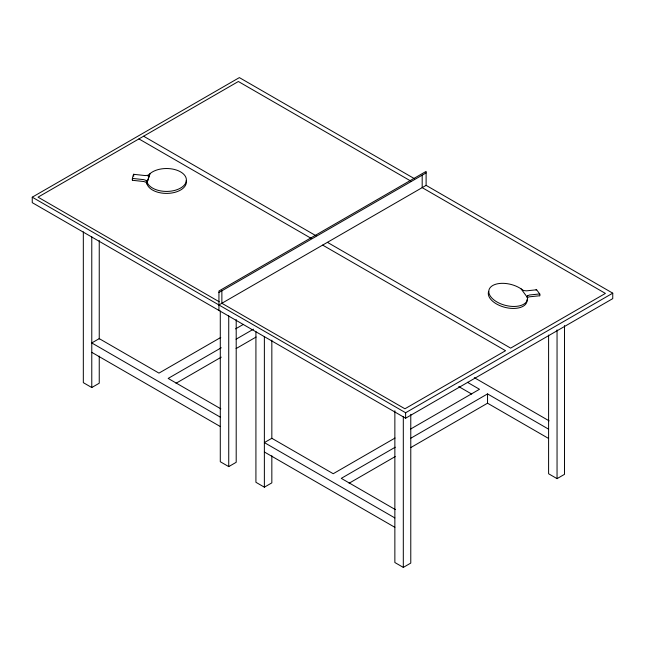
<?xml version="1.0" encoding="UTF-8"?>
<svg xmlns="http://www.w3.org/2000/svg" width="645" height="645" viewBox="0 0 645 645"><rect width="100%" height="100%" fill="white"/><g stroke="black" fill="none" stroke-linecap="round" stroke-linejoin="round"><path stroke-width="0.97" d="M133.838 175.746L133.741 176.206M133.926 174.464C133.652 172.013 131.362 182.325 132.588 179.729M539.712 293.943L529.521 294.991L527.473 295.845L527.546 297.659A19.834 10.828 14.2 0 1 504.293 305.061A19.834 10.828 14.2 0 1 490.821 286.936A19.834 10.828 14.2 0 1 521.063 288.855L523.514 290.532L526.433 290.847L536.624 289.79L539.712 293.943A1.161 0.54 84.1 0 1 539.913 295.466A1.161 0.54 84.1 0 1 539.236 295.805L529.045 296.861L526.997 297.716M527.239 296.781L527.473 295.845M527.546 297.659L521.063 288.855M147.133 182.317L149.946 173.707A19.834 11.449 0 0 1 181.334 172.336A19.834 11.449 0 0 1 175.488 190.194A19.834 11.449 0 0 1 147.133 182.317L147.133 184.293A19.834 11.449 0 0 0 169.756 193.25A19.834 11.449 0 0 0 186.236 180.592M133.741 174.319L145.117 175.561L148.084 175.279L149.946 173.763L147.133 182.374L146.375 180.519L143.779 179.649L132.402 178.407M218.937 304.972L426.111 185.365L612.75 293.169L612.75 298.627L405.624 418.21L32.25 202.651L32.25 197.185L239.376 77.602L414.719 178.842M218.937 292.507L426.111 172.9M83.326 231.894L83.326 382.654L91.775 387.532L99.241 383.219L99.241 356.08M220.783 337.432L158.968 373.116L99.241 338.633L91.775 342.947L220.284 417.146M235.586 328.886L243.415 324.362M221.267 347.76L168.16 378.422L220.84 408.841M236.07 339.214L253.485 329.168M175.996 383.283L221.267 357.145M236.07 348.598L256.097 337.037M220.284 310.971L220.284 461.731L228.733 466.609L236.199 462.296L236.199 319.573M255.92 331.538L255.92 482.299L264.369 487.177L271.835 482.871L271.835 455.733M32.25 197.185L405.624 412.752L612.75 293.169M395.038 438.036L333.223 473.72L271.835 438.286L264.369 442.591L394.861 517.935M410.712 428.99L479.493 389.274L467.391 382.283M395.248 447.203L341.269 478.364L395.345 509.59M410.921 438.157L487.539 393.918L548.597 429.175M349.098 483.226L395.248 456.555M410.921 447.493L487.539 403.206L487.539 393.918M394.861 410.752L394.861 562.521L403.31 567.398L410.776 563.085L410.776 414.332M548.597 335.061L548.597 473.761L557.046 478.638L564.512 474.325L564.512 325.572M132.402 180.286L143.779 181.527L146.375 182.398L147.133 184.252M410.857 181.092L238.368 81.504L38.039 197.16L219.244 301.779M143.609 136.216L316.09 235.804M327.418 242.343L510.647 348.123L605.405 293.411L422.185 187.631L422.185 175.166M138.933 138.917L311.422 238.497M322.645 245.092L505.559 350.695L404.939 408.785L221.872 303.279L221.872 290.814M474.293 377.647L549.105 420.846M458.74 386.581L471.713 394.071M487.539 403.206L548.597 438.463M91.775 352.331L220.284 426.53M264.369 451.984L394.861 527.32M557.046 329.885L557.046 478.638M426.111 185.365L426.111 171.393L218.937 291L218.937 310.43M405.624 412.752L405.624 418.21M403.31 416.638L403.31 567.398M271.835 340.149L271.835 438.648M264.369 336.416L264.369 487.177M228.733 315.848L228.733 466.609M148.084 175.279L148.084 176.222M146.375 180.519L146.375 182.398M99.241 240.504L99.241 338.996M91.775 236.771L91.775 387.532M527.062 299.57A19.834 10.828 14.2 0 1 506.309 307.665A19.834 10.828 14.2 0 1 488.668 291.346M536.035 289.952A1.161 0.54 84.1 0 1 536.624 289.79"/></g></svg>
